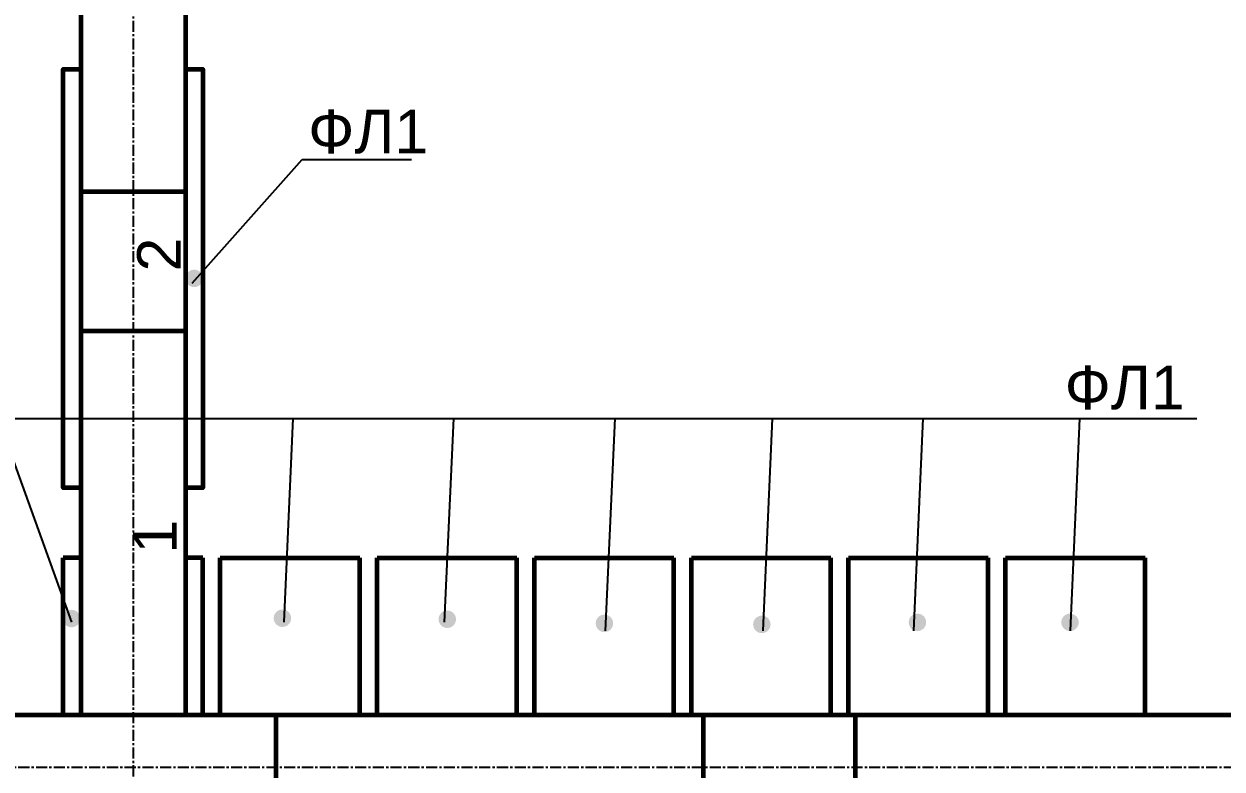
# Model space of a CAD drawing. Header units: millimetres. Extents: x -229914 to 856942, y -268655 to 87212.
# Drawn here: x 346724 to 353591, y -138922 to -134651 of the extents above; entities that cross this region are included whole.
import ezdxf

# ---------------------------------------------------------------- set-up
doc = ezdxf.new("R2010")
doc.units = ezdxf.units.MM
doc.linetypes.add('осеваяX2', pattern=[101.6, 63.5, -12.7, 12.7, -12.7])
doc.layers.add('каменные и деревянные эл', color=7, linetype='Continuous', lineweight=60)
doc.styles.get("Standard").update_dxf_attribs({"font": 'arial.ttf'})

msp = doc.modelspace()

# ---------------------------------------------------------------- hatches: boundary and pattern name
h = msp.add_hatch(color=256)
h.dxf.hatch_style = 1
h.paths.add_polyline_path([(347750.03948, -136109.16392, -1), (347650.03948, -136109.16392, -1)])
h = msp.add_hatch(color=256)
h.dxf.hatch_style = 1
h.paths.add_polyline_path([(346947.41629, -138058.90598, 1), (347047.41629, -138058.90598, 1)])
h = msp.add_hatch(color=256)
h.dxf.hatch_style = 1
h.paths.add_polyline_path([(348155.73012, -138057.13238, 1), (348255.73012, -138057.13238, 1)])
h = msp.add_hatch(color=256)
h.dxf.hatch_style = 1
h.paths.add_polyline_path([(349100.37469, -138062.9952, 1), (349200.37469, -138062.9952, 1)])
h = msp.add_hatch(color=256)
h.dxf.hatch_style = 1
h.paths.add_polyline_path([(350001.01479, -138086.44615, 1), (350101.01479, -138086.44615, 1)])
h = msp.add_hatch(color=256)
h.dxf.hatch_style = 1
h.paths.add_polyline_path([(350903.14255, -138092.29367, 1), (351003.14255, -138092.29367, 1)])
h = msp.add_hatch(color=256)
h.dxf.hatch_style = 1
h.paths.add_polyline_path([(351794.98077, -138080.56803, 1), (351894.98077, -138080.56803, 1)])
h = msp.add_hatch(color=256)
h.dxf.hatch_style = 1
h.paths.add_polyline_path([(352669.21768, -138080.56803, 1), (352769.21768, -138080.56803, 1)])

# ---------------------------------------------------------------- linework, layer by layer
at = {"linetype": 'осеваяX2'}
for p, q in [((347349.47859, -133210.26154), (347349.47859, -144910.26154)), ((337649.47859, -138910.26154), (354049.47859, -138910.26154))]:
    msp.add_line(p, q, dxfattribs=at)
for p, q in [((347688.24962, -136135.63202), (348319.16285, -135428.34075)), ((348319.16285, -135428.34075), (348946.1781, -135428.34075)), ((338272.97379, -136912.35771), (353446.37795, -136912.35771)), ((346998.94263, -138079.19125), (346576.13508, -136912.35771)), ((348214.9928, -138079.19125), (348267.04155, -136912.35771)), ((349135.16686, -138079.19125), (349187.2156, -136912.35771)), ((350057.68029, -138129.14158), (350111.95716, -136912.35771)), ((350960.10199, -138129.14158), (351014.37886, -136912.35771)), ((351824.05998, -138129.14158), (351878.33685, -136912.35771)), ((352721.47, -138129.14158), (352775.74687, -136912.35771))]:
    msp.add_line(p, q)
at = {"layer": 'каменные и деревянные эл'}
for p, q in [((347049.47859, -133210.26154), (347049.47859, -138610.26154)), ((347049.47859, -137710.26154), (346949.47859, -137710.26154)), ((346949.47859, -138610.26154), (346949.47859, -137710.26154)), ((347749.47859, -137710.26154), (347649.47859, -137710.26154)), ((347749.47859, -138610.26154), (347749.47859, -137710.26154)), ((347849.47859, -138610.26154), (347849.47859, -137710.26154)), ((347849.47859, -137710.26154), (348649.47859, -137710.26154)), ((348649.47859, -138610.26154), (348649.47859, -137710.26154)), ((348749.47859, -138610.26154), (348749.47859, -137710.26154)), ((348749.47859, -137710.26154), (349549.47859, -137710.26154)), ((349549.47859, -138610.26154), (349549.47859, -137710.26154)), ((349649.47859, -138610.26154), (349649.47859, -137710.26154)), ((349649.47859, -137710.26154), (350449.47859, -137710.26154)), ((350449.47859, -138610.26154), (350449.47859, -137710.26154)), ((350549.47859, -138610.26154), (350549.47859, -137710.26154)), ((350549.47859, -137710.26154), (351349.47859, -137710.26154)), ((351349.47859, -138610.26154), (351349.47859, -137710.26154)), ((351449.47859, -138610.26154), (351449.47859, -137710.26154)), ((351449.47859, -137710.26154), (352249.47859, -137710.26154)), ((352249.47859, -138610.26154), (352249.47859, -137710.26154)), ((352349.47859, -138610.26154), (352349.47859, -137710.26154)), ((352349.47859, -137710.26154), (353149.47859, -137710.26154)), ((353149.47859, -138610.26154), (353149.47859, -137710.26154)), ((348169.47859, -139210.26154), (348169.47859, -138610.26154)), ((350619.47859, -139210.26154), (350619.47859, -138610.26154)), ((351489.47859, -139210.26154), (351489.47859, -138610.26154))]:
    msp.add_line(p, q, dxfattribs=at)
at = {"layer": 'каменные и деревянные эл', "lineweight": 60}
for p, q in [((347649.47859, -133210.26154), (347649.47859, -138610.26154)), ((347049.47859, -135610.26154), (347649.47859, -135610.26154)), ((347049.47859, -136410.26154), (347649.47859, -136410.26154)), ((337649.47859, -138610.26154), (354049.47859, -138610.26154))]:
    msp.add_line(p, q, dxfattribs=at)
at = {"layer": 'каменные и деревянные эл'}
for points in [[(347049.47859, -137310.26154), (346949.47859, -137310.26154), (346949.47859, -134910.26154), (347049.47859, -134910.26154)], [(347649.47859, -134910.26154), (347749.47859, -134910.26154), (347749.47859, -135810.26154), (347749.47859, -137310.26154), (347649.47859, -137310.26154)]]:
    msp.add_lwpolyline(points, dxfattribs=at)

# ---------------------------------------------------------------- texts
at = {"lineweight": 25, "char_height": 250}
for insert, attachment_point in [((348352.6972, -135142.22037), 1), ((353377.08169, -136609.41156), 3)]:
    msp.add_mtext_dynamic_manual_height_columns('\\pxa0.66667,sm1.07917;ФЛ1', width=110.1427955, gutter_width=1250, heights=[0], dxfattribs=dict(at, insert=insert, attachment_point=attachment_point))
at = {"lineweight": 25, "char_height": 250, "attachment_point": 3, "rotation": 90}
for s, insert in [('\\pxa0.66667,sm1.07917;2', (347372.93495, -135875.45919)), ('\\pxa0.66667,sm1.07917;1', (347349.47859, -137491.82141))]:
    msp.add_mtext_dynamic_manual_height_columns(s, width=110.1427955, gutter_width=1250, heights=[0], dxfattribs=dict(at, insert=insert))

doc.saveas('drawing.dxf')
